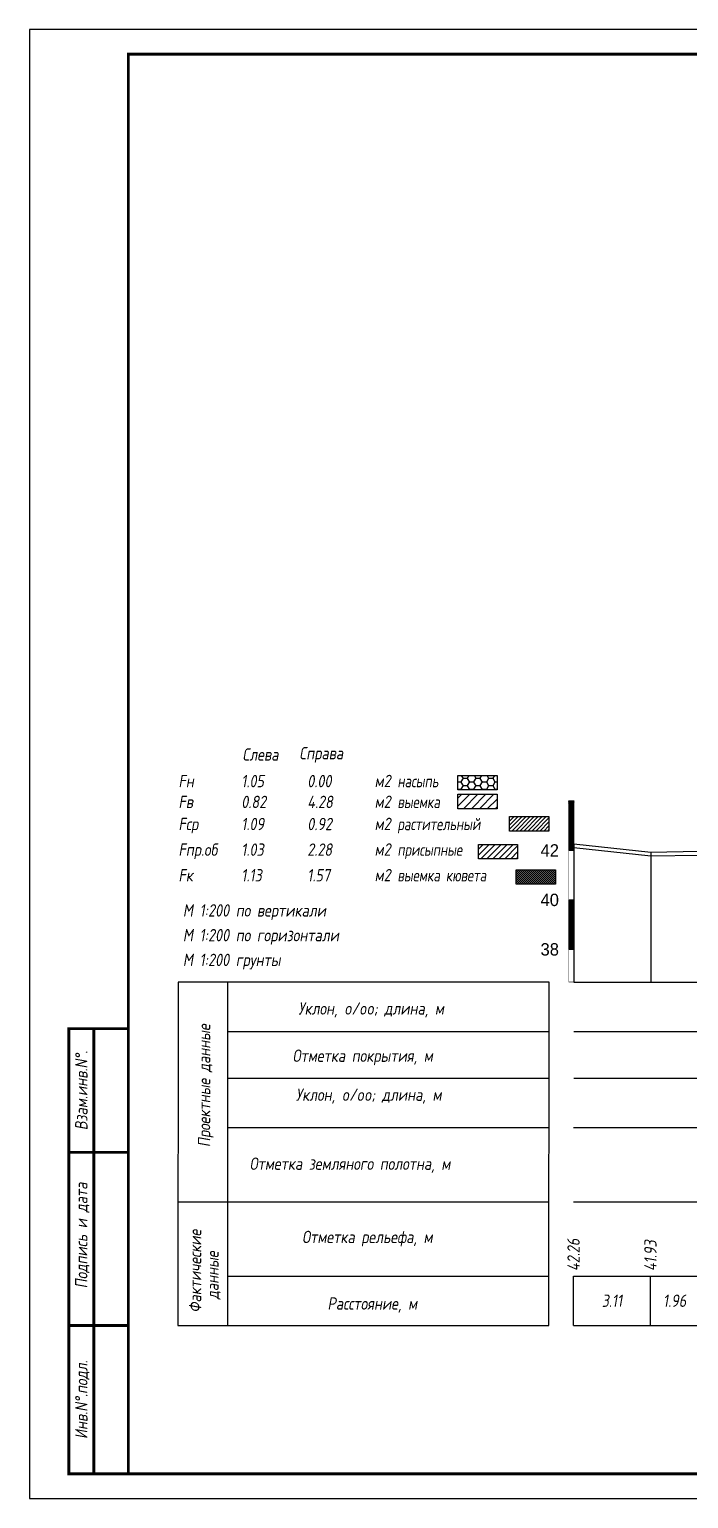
# Model space of a CAD drawing. Extents: x -717 to 1451, y -133302 to 233.
# Drawn here: x -30.1 to 103.2, y -113347.4 to -113050.4 of the extents above; entities that cross this region are included whole.
import ezdxf
from ezdxf.enums import TextEntityAlignment as Align

# ---------------------------------------------------------------- set-up
doc = ezdxf.new("R2010")
doc.units = 0
for name, color, linetype in [('Зарамочное оформление', 7, 'Continuous'), ('Код_510', 7, 'Continuous'), ('Линейка абсолютных высот', 7, 'Continuous'), ('Объем выемки', 7, 'Continuous'), ('Объем кюветов', 7, 'Continuous'), ('Объем насыпи', 7, 'Continuous'), ('Объем присыпных обочин', 7, 'Continuous'), ('Объем срезки растительного слоя', 7, 'Continuous'), ('Объём_2650', 7, 'Continuous'), ('Таблица', 7, 'Continuous'), ('Черный поперечник', 3, 'Continuous')]:
    doc.layers.add(name, color=color, linetype=linetype)
for name, color, linetype, true_color in [('Контур_2570', 7, 'Continuous', 0x80ff00), ('Объём_2563', 7, 'Continuous', 0xff8000), ('Объём_2570', 7, 'Continuous', 0x80ff00), ('Объём_2600', 7, 'Continuous', 0x808000), ('Объём_2620', 2, 'Continuous', 0xffff00)]:
    doc.layers.add(name, color=color, linetype=linetype, true_color=true_color)
doc.styles.get("Standard").update_dxf_attribs({"font": 'txt', "height": 2.5})
doc.styles.add('М', font='romand.shx', dxfattribs={"width": 0.8, "oblique": 10, "height": 2.5})
pattern_1 = [(45.000001252, (0, 0), (-0.026516505928, 0.026516504769), []), (135.00000034, (0, 0), (-0.02651650519, -0.026516505506), [])]

# ---------------------------------------------------------------- blocks, each defined once
blk = doc.blocks.new('условные обозначения')
at = {"layer": 'Объём_2563'}
h = blk.add_hatch(dxfattribs=at)
h.set_pattern_fill('ANSI31', color=256, scale=0.3)
h.set_pattern_definition([(45, (-34.5, -100.5), (-0.673519, 0.673519), [])])
h.paths.add_polyline_path([(18.26, 7.53), (27.08, 7.53), (27.08, 4.62), (18.26, 4.62)])
at = {"layer": 'Объём_2570'}
h = blk.add_hatch(dxfattribs=at)
h.set_pattern_fill('ANSI31', color=3, scale=0.2)
h.set_pattern_definition([(45, (-32.9034, -100.5), (-0.4490128, 0.4490128), [])])
h.paths.add_polyline_path([(25.29, 13.16), (34.12, 13.16), (34.12, 10.25), (25.29, 10.25)])
at = {"layer": 'Объём_2600'}
h = blk.add_hatch(dxfattribs=at)
h.set_pattern_fill('ANSI31', color=6, scale=0.4)
h.set_pattern_definition([(45, (-34.5, -100.5), (-0.898026, 0.898026), [])])
h.paths.add_polyline_path([(13.63, 17.67), (22.46, 17.67), (22.46, 14.76), (13.63, 14.76)])
at = {"layer": 'Объём_2620'}
h = blk.add_hatch(dxfattribs=at)
h.set_pattern_fill('ANSI31', color=2, scale=0.1)
h.set_pattern_definition([(45, (-33.755, -100.5), (-0.2245064, 0.2245064), [])])
h.paths.add_polyline_path([(26.75, 2.41), (35.57, 2.41), (35.57, -0.5), (26.75, -0.5)])
at = {"layer": 'Объём_2650'}
h = blk.add_hatch(dxfattribs=at)
h.set_pattern_fill('HONEY', color=5, scale=0.3)
h.set_pattern_definition([(0, (-34.5, -100.5), (1.42875, 0.824889), [0.9525, -1.905]), (120, (-34.5, -100.5), (-1.42875, 0.824889), [0.9525, -1.905]), (60, (-34.5, -100.5), (3e-09, 1.6497784), [-1.905, 0.9525])])
h.paths.add_polyline_path([(13.63, 21.49), (22.46, 21.49), (22.46, 18.58), (13.63, 18.58)])
at = {"layer": 'Объём_2563'}
blk.add_lwpolyline([(18.26, 7.53), (27.08, 7.53), (27.08, 4.62), (18.26, 4.62)], close=True, dxfattribs=at)
at = {"layer": 'Объём_2620', "color": 2}
blk.add_lwpolyline([(26.75, 2.41), (35.57, 2.41), (35.57, -0.5), (26.75, -0.5)], close=True, dxfattribs=at)
at = {"layer": 'Объём_2650', "color": 5}
blk.add_lwpolyline([(13.63, 21.49), (22.46, 21.49), (22.46, 18.58), (13.63, 18.58)], close=True, dxfattribs=at)
at = {"layer": 'Объём_2650', "color": 6}
blk.add_lwpolyline([(13.63, 17.67), (22.46, 17.67), (22.46, 14.76), (13.63, 14.76)], close=True, dxfattribs=at)
at = {"layer": 'Объём_2650', "color": 3}
blk.add_lwpolyline([(25.29, 13.16), (34.12, 13.16), (34.12, 10.25), (25.29, 10.25)], close=True, dxfattribs=at)
at = {"layer": 'Объем насыпи', "color": 1, "style": 'М', "oblique": 10, "width": 0.8}
for s, p in [('насыпь', (0.09, 19.09)), ('выемка', (0.09, 14.89)), ('растительный', (0.09, 10.42)), ('присыпные', (0.09, 5.24)), ('выемка кювета', (0.09, 0.06))]:
    blk.add_text(s, height=2.5, dxfattribs=at).set_placement(p)

msp = doc.modelspace()

# ---------------------------------------------------------------- hatches: boundary and pattern name
at = {"layer": 'Линейка абсолютных высот'}
h = msp.add_hatch(dxfattribs=at)
h.set_pattern_fill('ANSI37', scale=0.3, style=0)
h.set_pattern_definition(pattern_1)
h.paths.add_polyline_path([(80, -113216.388), (80, -113206.388), (79, -113206.388), (79, -113216.388)])
h = msp.add_hatch(dxfattribs=at)
h.set_pattern_fill('ANSI37', scale=0.3, style=0)
h.set_pattern_definition(pattern_1)
h.paths.add_polyline_path([(80, -113236.388), (80, -113226.388), (79, -113226.388), (79, -113236.388)])

# ---------------------------------------------------------------- linework, layer by layer
at = {"layer": 'Код_510'}
for p, q in [((79.946, -113312.421), (79.946, -113302.421)), ((95.493, -113312.421), (95.493, -113302.421))]:
    msp.add_line(p, q, dxfattribs=at)
at = {"layer": 'Контур_2570', "flags": 128}
msp.add_lwpolyline([(80, -113215.833), (95.548, -113217.495), (105.334, -113217.322), (105.901, -113217.332), (108.36, -113217.486), (109.825, -113217.836), (116.176, -113218.558), (116.297, -113218.67), (116.446, -113218.819), (120.436, -113222.09), (122.05, -113222.271), (123.337, -113222.047), (126.35, -113218.605), (126.533, -113218.492), (126.637, -113218.447), (126.808, -113218.309), (128.148, -113218.126), (135.555, -113213.849), (136.151, -113213.664), (136.151, -113213.664), (140.015, -113213.309), (140.794, -113213.167), (141.294, -113213.917)], dxfattribs=at)
at = {"layer": 'Линейка абсолютных высот', "color": 7, "const_width": 0.1, "flags": 128}
for points in [[(80, -113216.388), (80, -113206.388), (79, -113206.388), (79, -113216.388), (80, -113216.388)], [(80, -113226.388), (80, -113216.388), (79, -113216.388), (79, -113226.388), (80, -113226.388)], [(80, -113236.388), (80, -113226.388), (79, -113226.388), (79, -113236.388), (80, -113236.388)], [(80, -113243), (80, -113236.388), (79, -113236.388), (79, -113243), (80, -113243)]]:
    msp.add_lwpolyline(points, dxfattribs=at)
at = {"layer": 'Таблица'}
for p, q in [((80, -113243), (297.976, -113243)), ((80, -113253), (297.976, -113253)), ((80, -113262.421), (297.976, -113262.421)), ((79.946, -113272.421), (297.922, -113272.421)), ((79.946, -113287.421), (297.922, -113287.421)), ((79.946, -113302.421), (297.922, -113302.421)), ((79.946, -113312.421), (297.922, -113312.421))]:
    msp.add_line(p, q, dxfattribs=at)
at = {"layer": 'Таблица', "linetype": 'Continuous', "flags": 128}
for points in [[(0, -113243), (-0.054, -113312.421)], [(75, -113243), (0, -113243)], [(10, -113243), (10, -113312.421)], [(74.946, -113312.421), (75, -113243)], [(10, -113253), (75, -113253)], [(10, -113262.421), (75, -113262.421)], [(9.946, -113272.421), (74.946, -113272.421)], [(-0.054, -113287.421), (74.946, -113287.421)], [(9.946, -113302.421), (74.946, -113302.421)], [(-0.054, -113312.421), (74.946, -113312.421)]]:
    msp.add_lwpolyline(points, dxfattribs=at)
at = {"layer": 'Черный поперечник', "color": 7}
for p, q in [((80, -113215.083), (80, -113243)), ((95.548, -113216.745), (95.548, -113243))]:
    msp.add_line(p, q, dxfattribs=at)
at = {"layer": 'Черный поперечник', "flags": 128}
msp.add_lwpolyline([(80, -113215.083), (95.548, -113216.745), (105.334, -113216.572), (105.901, -113216.582), (108.36, -113216.736), (109.825, -113217.086), (116.176, -113217.808), (116.297, -113217.92), (116.446, -113218.069), (120.436, -113221.34), (122.05, -113221.521), (123.337, -113221.297), (126.35, -113217.855), (126.533, -113217.742), (126.637, -113217.697), (126.808, -113217.559), (128.148, -113217.376), (135.555, -113213.099), (136.151, -113212.914), (140.015, -113212.559), (140.794, -113212.417), (141.294, -113213.167)], dxfattribs=at)

# ---------------------------------------------------------------- block references
at = {"layer": 'Объём_2570', "xscale": 0.9}
msp.add_blockref('условные обозначения', (44.274, -113222.722), dxfattribs=at)

# ---------------------------------------------------------------- texts
at = {"style": 'М', "oblique": 10, "width": 0.8}
msp.add_text('М 1:200 грунты', height=2.5, dxfattribs=at).set_placement((0.973, -113239.769))
at = {"layer": 'Код_510', "style": 'М', "oblique": 10, "width": 0.8}
for s, p in [('42.26', (79.946, -113301.421)), ('41.93', (95.493, -113301.421))]:
    msp.add_text(s, height=2.5, rotation=90, dxfattribs=at).set_placement(p, align=Align.MIDDLE_LEFT)
for s, p in [('3.11', (87.719, -113307.421)), ('1.96', (100.386, -113307.421))]:
    msp.add_text(s, height=2.5, dxfattribs=at).set_placement(p, align=Align.MIDDLE_CENTER)
at = {"layer": 'Линейка абсолютных высот'}
for s, p in [('42', (77, -113216.388)), ('40', (77, -113226.388)), ('38', (77, -113236.388))]:
    msp.add_text(s, height=2.5, dxfattribs=at).set_placement(p, align=Align.MIDDLE_RIGHT)
at = {"layer": 'Объем выемки', "style": 'М', "oblique": 10, "width": 0.8}
for s, p in [('Fв', (0.085, -113207.835)), ('0.82', (12.785, -113207.835)), ('4.28', (26.126, -113207.835)), ('м2', (39.731, -113207.802))]:
    msp.add_text(s, height=2.5, dxfattribs=at).set_placement(p)
at = {"layer": 'Объем кюветов', "style": 'М', "oblique": 10, "width": 0.8}
for s, p in [('Fк', (0.085, -113222.66)), ('1.13', (12.785, -113222.66)), ('1.57', (26.126, -113222.66)), ('м2', (39.731, -113222.627))]:
    msp.add_text(s, height=2.5, dxfattribs=at).set_placement(p)
at = {"layer": 'Объем насыпи', "style": 'М', "oblique": 10, "width": 0.8}
for s, p in [('Справа', (24.522, -113197.982)), ('Слева', (13.029, -113198.249)), ('Fн', (0.085, -113203.63)), ('1.05', (12.785, -113203.63)), ('0.00', (26.126, -113203.63)), ('м2', (39.731, -113203.597))]:
    msp.add_text(s, height=2.5, dxfattribs=at).set_placement(p)
at = {"layer": 'Объем присыпных обочин', "style": 'М', "oblique": 10, "width": 0.8}
for s, p in [('Fпр.об', (0.085, -113217.481)), ('1.03', (12.785, -113217.481)), ('2.28', (26.126, -113217.481)), ('м2', (39.731, -113217.448))]:
    msp.add_text(s, height=2.5, dxfattribs=at).set_placement(p)
at = {"layer": 'Объем срезки растительного слоя', "style": 'М', "oblique": 10, "width": 0.8}
for s, p in [('Fср', (0.085, -113212.303)), ('1.09', (12.785, -113212.303)), ('0.92', (26.126, -113212.303)), ('м2', (39.731, -113212.269))]:
    msp.add_text(s, height=2.5, dxfattribs=at).set_placement(p)
at = {"layer": 'Таблица', "style": 'М', "oblique": 10, "width": 0.8}
for s, p in [('М 1:200 по вертикали', (0.973, -113229.769)), ('М 1:200 по горизонтали', (0.973, -113234.769)), ('Уклон, o/oo; длина, м', (24.315, -113249.584)), ('Отметка покрытия, м', (23.148, -113259.139)), ('Уклон, o/oo; длина, м', (23.824, -113267.017)), ('Отметка земляного полотна, м', (14.462, -113280.965)), ('Отметка рельефа, м', (25.077, -113295.777)), ('Расстояние, м', (30.202, -113309.23))]:
    msp.add_text(s, height=2.5, dxfattribs=at).set_placement(p)
for s, p in [('Проектные данные ', (6.519, -113276.379)), ('Фактические ', (4.698, -113309.834)), ('данные', (8.204, -113307.129))]:
    msp.add_text(s, height=2.5, rotation=90, dxfattribs=at).set_placement(p)

# ---------------------------------------------------------------- wipeouts: each hides what was drawn before it
msp.add_wipeout([(-10.054, -113252.421), (-22.054, -113252.421), (-22.054, -113342.421), (-10.054, -113342.421)]).dxf.layer = 'Зарамочное оформление'

# ---------------------------------------------------------------- next in the draw order: linework, layer by layer
at = {"flags": 128}
msp.add_lwpolyline([(-30.054, -113347.421), (389.946, -113347.421), (389.946, -113050.421), (-30.054, -113050.421)], close=True, dxfattribs=at)
at = {"const_width": 0.6, "flags": 128}
msp.add_lwpolyline([(-10.054, -113342.421), (384.946, -113342.421), (384.946, -113055.421), (-10.054, -113055.421)], close=True, dxfattribs=at)
at = {"layer": 'Зарамочное оформление', "linetype": 'Continuous', "lineweight": -3, "const_width": 0.6, "flags": 128}
for points in [[(-10.054, -113342.421), (-22.054, -113342.421), (-22.054, -113252.421), (-10.054, -113252.421)], [(-17.054, -113342.421), (-17.054, -113252.421)], [(-22.054, -113277.421), (-10.054, -113277.421)], [(-22.054, -113312.421), (-10.054, -113312.421)]]:
    msp.add_lwpolyline(points, dxfattribs=at)

# ---------------------------------------------------------------- next in the draw order: texts
at = {"layer": 'Зарамочное оформление', "lineweight": 15, "style": 'М', "oblique": 10, "width": 0.8}
for s, p in [('Взам.инв.N%%d.', (-19.554, -113264.921)), ('Подпись и дата', (-19.572, -113294.227)), ('Инв.N%%d.подл.', (-19.554, -113327.421))]:
    msp.add_text(s, height=2.5, rotation=90, dxfattribs=at).set_placement(p, align=Align.MIDDLE_CENTER)

doc.saveas('drawing.dxf')
